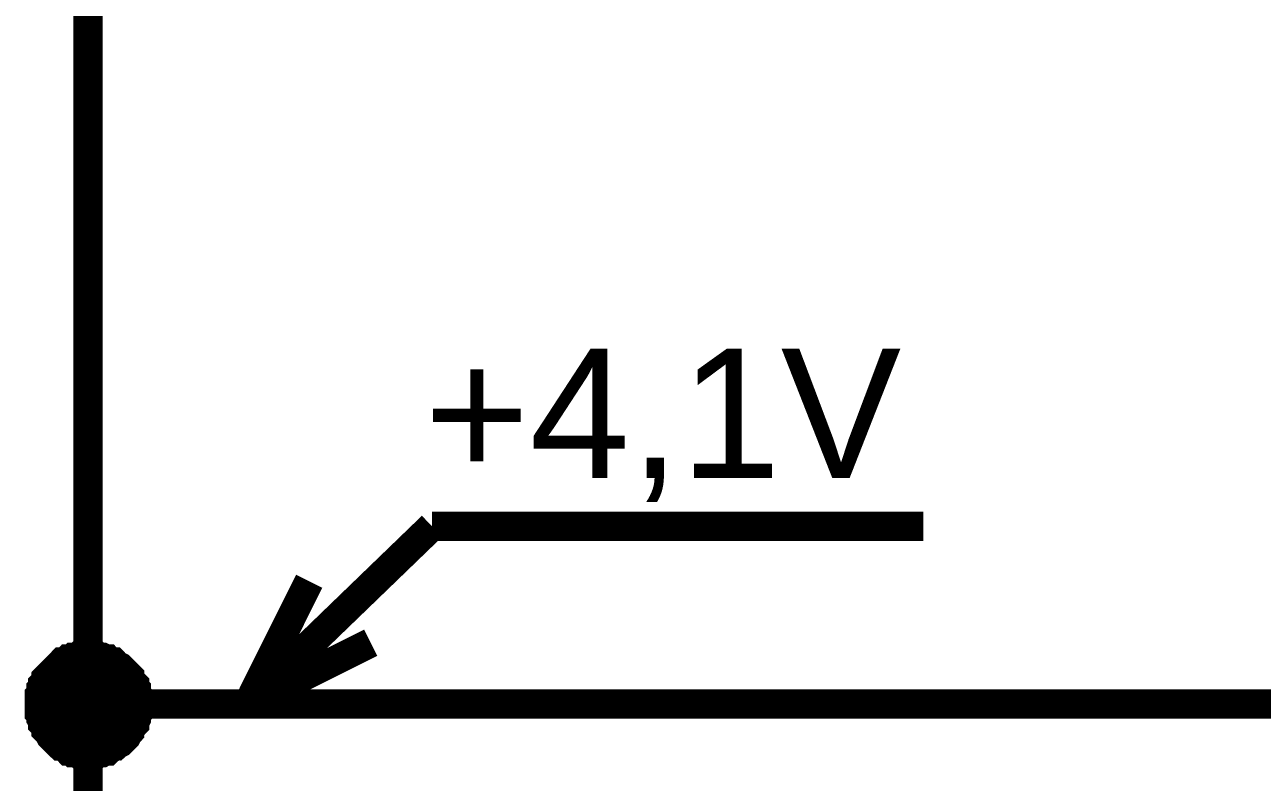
# Model space of a CAD drawing. Header units: millimetres. Extents: x -2024 to 917, y -725 to 13.
# Drawn here: x 336.49 to 349.16, y -187.09 to -179.33 of the extents above; entities that cross this region are included whole.
import ezdxf

# ---------------------------------------------------------------- set-up
doc = ezdxf.new("R2010")
doc.units = ezdxf.units.MM
doc.layers.add('Sheet', color=255, linetype='Continuous')
doc.styles.get("Standard").update_dxf_attribs({"font": 'arial.ttf'})

msp = doc.modelspace()

# ---------------------------------------------------------------- linework, layer by layer
at = {"layer": 'Sheet'}
for points, const_width in [([(337.136, -178.785), (337.136, -181.285)], 0.3), ([(337.136, -193.787), (337.136, -191.287), (337.136, -186.286), (337.136, -181.285)], 0.3), ([(338.775, -186.286), (340.661, -184.464)], 0.3), ([(340.661, -184.464), (345.693, -184.464)], 0.3), ([(338.775, -186.286), (339.403, -185.027)], 0.3), ([(338.775, -186.286), (340.032, -185.657)], 0.3), ([(336.639, -186.286), (336.639, -186.253), (336.639, -186.236), (336.639, -186.203), (336.656, -186.186), (336.656, -186.153), (336.656, -186.137), (336.673, -186.12), (336.673, -186.087), (336.689, -186.071), (336.706, -186.054), (336.706, -186.021), (336.722, -186.004), (336.739, -185.988), (336.755, -185.971), (336.772, -185.955), (336.788, -185.938), (336.805, -185.922), (336.822, -185.905), (336.838, -185.888), (336.855, -185.872), (336.871, -185.855), (336.904, -185.855), (336.921, -185.839), (336.937, -185.822), (336.97, -185.822), (336.987, -185.806), (337.004, -185.806), (337.037, -185.806), (337.053, -185.789), (337.086, -185.789), (337.103, -185.789), (337.136, -185.789)], 0.3), ([(336.639, -186.286), (336.639, -186.253), (336.639, -186.236), (336.639, -186.203), (336.656, -186.186), (336.656, -186.153), (336.656, -186.137), (336.673, -186.12), (336.673, -186.087), (336.689, -186.071), (336.706, -186.054), (336.706, -186.021), (336.722, -186.004), (336.739, -185.988), (336.755, -185.971), (336.772, -185.955), (336.788, -185.938), (336.805, -185.922), (336.822, -185.905), (336.838, -185.888), (336.855, -185.872), (336.871, -185.855), (336.904, -185.855), (336.921, -185.839), (336.937, -185.822), (336.97, -185.822), (336.987, -185.806), (337.004, -185.806), (337.037, -185.806), (337.053, -185.789), (337.086, -185.789), (337.103, -185.789), (337.136, -185.789)], 0.3), ([(336.639, -186.286), (336.639, -186.253), (336.639, -186.236), (336.639, -186.203), (336.656, -186.186), (336.656, -186.153), (336.656, -186.137), (336.673, -186.12), (336.673, -186.087), (336.689, -186.071), (336.706, -186.054), (336.706, -186.021), (336.722, -186.004), (336.739, -185.988), (336.755, -185.971), (336.772, -185.955), (336.788, -185.938), (336.805, -185.922), (336.822, -185.905), (336.838, -185.888), (336.855, -185.872), (336.871, -185.855), (336.904, -185.855), (336.921, -185.839), (336.937, -185.822), (336.97, -185.822), (336.987, -185.806), (337.004, -185.806), (337.037, -185.806), (337.053, -185.789), (337.086, -185.789), (337.103, -185.789), (337.136, -185.789)], 0.3), ([(336.639, -186.286), (336.639, -186.253), (336.639, -186.236), (336.639, -186.203), (336.656, -186.186), (336.656, -186.153), (336.656, -186.137), (336.673, -186.12), (336.673, -186.087), (336.689, -186.071), (336.706, -186.054), (336.706, -186.021), (336.722, -186.004), (336.739, -185.988), (336.755, -185.971), (336.772, -185.955), (336.788, -185.938), (336.805, -185.922), (336.822, -185.905), (336.838, -185.888), (336.855, -185.872), (336.871, -185.855), (336.904, -185.855), (336.921, -185.839), (336.937, -185.822), (336.97, -185.822), (336.987, -185.806), (337.004, -185.806), (337.037, -185.806), (337.053, -185.789), (337.086, -185.789), (337.103, -185.789), (337.136, -185.789)], 0.3), ([(337.136, -185.789), (337.136, -185.789)], 0.3), ([(337.136, -185.789), (337.169, -185.789), (337.186, -185.789), (337.219, -185.789), (337.235, -185.806), (337.268, -185.806), (337.285, -185.806), (337.318, -185.822), (337.335, -185.822), (337.351, -185.839), (337.384, -185.855), (337.401, -185.855), (337.417, -185.872), (337.434, -185.888), (337.467, -185.905), (337.484, -185.922), (337.5, -185.938), (337.517, -185.955), (337.533, -185.971), (337.55, -185.988), (337.566, -186.004), (337.566, -186.021), (337.583, -186.054), (337.599, -186.071), (337.616, -186.087), (337.616, -186.12), (337.633, -186.137), (337.633, -186.153), (337.633, -186.186), (337.649, -186.203), (337.649, -186.236), (337.649, -186.253), (337.649, -186.286)], 0.3), ([(337.136, -185.789), (337.136, -185.789)], 0.3), ([(337.136, -185.789), (337.169, -185.789), (337.186, -185.789), (337.219, -185.789), (337.235, -185.806), (337.268, -185.806), (337.285, -185.806), (337.318, -185.822), (337.335, -185.822), (337.351, -185.839), (337.384, -185.855), (337.401, -185.855), (337.417, -185.872), (337.434, -185.888), (337.467, -185.905), (337.484, -185.922), (337.5, -185.938), (337.517, -185.955), (337.533, -185.971), (337.55, -185.988), (337.566, -186.004), (337.566, -186.021), (337.583, -186.054), (337.599, -186.071), (337.616, -186.087), (337.616, -186.12), (337.633, -186.137), (337.633, -186.153), (337.633, -186.186), (337.649, -186.203), (337.649, -186.236), (337.649, -186.253), (337.649, -186.286)], 0.3), ([(337.136, -185.789), (337.136, -185.789)], 0.3), ([(337.136, -185.789), (337.169, -185.789), (337.186, -185.789), (337.219, -185.789), (337.235, -185.806), (337.268, -185.806), (337.285, -185.806), (337.318, -185.822), (337.335, -185.822), (337.351, -185.839), (337.384, -185.855), (337.401, -185.855), (337.417, -185.872), (337.434, -185.888), (337.467, -185.905), (337.484, -185.922), (337.5, -185.938), (337.517, -185.955), (337.533, -185.971), (337.55, -185.988), (337.566, -186.004), (337.566, -186.021), (337.583, -186.054), (337.599, -186.071), (337.616, -186.087), (337.616, -186.12), (337.633, -186.137), (337.633, -186.153), (337.633, -186.186), (337.649, -186.203), (337.649, -186.236), (337.649, -186.253), (337.649, -186.286)], 0.3), ([(337.136, -185.789), (337.136, -185.789)], 0.3), ([(337.136, -185.789), (337.169, -185.789), (337.186, -185.789), (337.219, -185.789), (337.235, -185.806), (337.268, -185.806), (337.285, -185.806), (337.318, -185.822), (337.335, -185.822), (337.351, -185.839), (337.384, -185.855), (337.401, -185.855), (337.417, -185.872), (337.434, -185.888), (337.467, -185.905), (337.484, -185.922), (337.5, -185.938), (337.517, -185.955), (337.533, -185.971), (337.55, -185.988), (337.566, -186.004), (337.566, -186.021), (337.583, -186.054), (337.599, -186.071), (337.616, -186.087), (337.616, -186.12), (337.633, -186.137), (337.633, -186.153), (337.633, -186.186), (337.649, -186.203), (337.649, -186.236), (337.649, -186.253), (337.649, -186.286)], 0.3), ([(336.639, -186.286), (336.639, -186.253), (336.639, -186.236), (336.639, -186.203), (336.656, -186.186), (336.656, -186.153), (336.656, -186.137), (336.673, -186.12), (336.673, -186.087), (336.689, -186.071), (336.706, -186.054), (336.706, -186.021), (336.722, -186.004), (336.739, -185.988), (336.755, -185.971), (336.772, -185.955), (336.788, -185.938), (336.805, -185.922), (336.822, -185.905), (336.838, -185.888), (336.855, -185.872), (336.871, -185.855), (336.904, -185.855), (336.921, -185.839), (336.937, -185.822), (336.97, -185.822), (336.987, -185.806), (337.004, -185.806), (337.037, -185.806), (337.053, -185.789), (337.086, -185.789), (337.103, -185.789), (337.136, -185.789)], 0.0991), ([(336.639, -186.286), (336.639, -186.253), (336.639, -186.236), (336.639, -186.203), (336.656, -186.186), (336.656, -186.153), (336.656, -186.137), (336.673, -186.12), (336.673, -186.087), (336.689, -186.071), (336.706, -186.054), (336.706, -186.021), (336.722, -186.004), (336.739, -185.988), (336.755, -185.971), (336.772, -185.955), (336.788, -185.938), (336.805, -185.922), (336.822, -185.905), (336.838, -185.888), (336.855, -185.872), (336.871, -185.855), (336.904, -185.855), (336.921, -185.839), (336.937, -185.822), (336.97, -185.822), (336.987, -185.806), (337.004, -185.806), (337.037, -185.806), (337.053, -185.789), (337.086, -185.789), (337.103, -185.789), (337.136, -185.789)], 0.0991), ([(336.639, -186.286), (336.639, -186.253), (336.639, -186.236), (336.639, -186.203), (336.656, -186.186), (336.656, -186.153), (336.656, -186.137), (336.673, -186.12), (336.673, -186.087), (336.689, -186.071), (336.706, -186.054), (336.706, -186.021), (336.722, -186.004), (336.739, -185.988), (336.755, -185.971), (336.772, -185.955), (336.788, -185.938), (336.805, -185.922), (336.822, -185.905), (336.838, -185.888), (336.855, -185.872), (336.871, -185.855), (336.904, -185.855), (336.921, -185.839), (336.937, -185.822), (336.97, -185.822), (336.987, -185.806), (337.004, -185.806), (337.037, -185.806), (337.053, -185.789), (337.086, -185.789), (337.103, -185.789), (337.136, -185.789)], 0.0991), ([(336.639, -186.286), (336.639, -186.253), (336.639, -186.236), (336.639, -186.203), (336.656, -186.186), (336.656, -186.153), (336.656, -186.137), (336.673, -186.12), (336.673, -186.087), (336.689, -186.071), (336.706, -186.054), (336.706, -186.021), (336.722, -186.004), (336.739, -185.988), (336.755, -185.971), (336.772, -185.955), (336.788, -185.938), (336.805, -185.922), (336.822, -185.905), (336.838, -185.888), (336.855, -185.872), (336.871, -185.855), (336.904, -185.855), (336.921, -185.839), (336.937, -185.822), (336.97, -185.822), (336.987, -185.806), (337.004, -185.806), (337.037, -185.806), (337.053, -185.789), (337.086, -185.789), (337.103, -185.789), (337.136, -185.789)], 0.0991), ([(337.136, -185.789), (337.136, -185.789)], 0.0991), ([(337.136, -185.789), (337.169, -185.789), (337.186, -185.789), (337.219, -185.789), (337.235, -185.806), (337.268, -185.806), (337.285, -185.806), (337.318, -185.822), (337.335, -185.822), (337.351, -185.839), (337.384, -185.855), (337.401, -185.855), (337.417, -185.872), (337.434, -185.888), (337.467, -185.905), (337.484, -185.922), (337.5, -185.938), (337.517, -185.955), (337.533, -185.971), (337.55, -185.988), (337.566, -186.004), (337.566, -186.021), (337.583, -186.054), (337.599, -186.071), (337.616, -186.087), (337.616, -186.12), (337.633, -186.137), (337.633, -186.153), (337.633, -186.186), (337.649, -186.203), (337.649, -186.236), (337.649, -186.253), (337.649, -186.286)], 0.0991), ([(337.136, -185.789), (337.136, -185.789)], 0.0991), ([(337.136, -185.789), (337.169, -185.789), (337.186, -185.789), (337.219, -185.789), (337.235, -185.806), (337.268, -185.806), (337.285, -185.806), (337.318, -185.822), (337.335, -185.822), (337.351, -185.839), (337.384, -185.855), (337.401, -185.855), (337.417, -185.872), (337.434, -185.888), (337.467, -185.905), (337.484, -185.922), (337.5, -185.938), (337.517, -185.955), (337.533, -185.971), (337.55, -185.988), (337.566, -186.004), (337.566, -186.021), (337.583, -186.054), (337.599, -186.071), (337.616, -186.087), (337.616, -186.12), (337.633, -186.137), (337.633, -186.153), (337.633, -186.186), (337.649, -186.203), (337.649, -186.236), (337.649, -186.253), (337.649, -186.286)], 0.0991), ([(337.136, -185.789), (337.136, -185.789)], 0.0991), ([(337.136, -185.789), (337.169, -185.789), (337.186, -185.789), (337.219, -185.789), (337.235, -185.806), (337.268, -185.806), (337.285, -185.806), (337.318, -185.822), (337.335, -185.822), (337.351, -185.839), (337.384, -185.855), (337.401, -185.855), (337.417, -185.872), (337.434, -185.888), (337.467, -185.905), (337.484, -185.922), (337.5, -185.938), (337.517, -185.955), (337.533, -185.971), (337.55, -185.988), (337.566, -186.004), (337.566, -186.021), (337.583, -186.054), (337.599, -186.071), (337.616, -186.087), (337.616, -186.12), (337.633, -186.137), (337.633, -186.153), (337.633, -186.186), (337.649, -186.203), (337.649, -186.236), (337.649, -186.253), (337.649, -186.286)], 0.0991), ([(337.136, -185.789), (337.136, -185.789)], 0.0991), ([(337.136, -185.789), (337.169, -185.789), (337.186, -185.789), (337.219, -185.789), (337.235, -185.806), (337.268, -185.806), (337.285, -185.806), (337.318, -185.822), (337.335, -185.822), (337.351, -185.839), (337.384, -185.855), (337.401, -185.855), (337.417, -185.872), (337.434, -185.888), (337.467, -185.905), (337.484, -185.922), (337.5, -185.938), (337.517, -185.955), (337.533, -185.971), (337.55, -185.988), (337.566, -186.004), (337.566, -186.021), (337.583, -186.054), (337.599, -186.071), (337.616, -186.087), (337.616, -186.12), (337.633, -186.137), (337.633, -186.153), (337.633, -186.186), (337.649, -186.203), (337.649, -186.236), (337.649, -186.253), (337.649, -186.286)], 0.0991), ([(337.136, -186.799), (337.103, -186.799), (337.086, -186.799), (337.053, -186.799), (337.037, -186.783), (337.004, -186.783), (336.987, -186.783), (336.97, -186.766), (336.937, -186.766), (336.921, -186.749), (336.904, -186.733), (336.871, -186.716), (336.855, -186.716), (336.838, -186.7), (336.822, -186.683), (336.805, -186.667), (336.788, -186.65), (336.772, -186.634), (336.755, -186.617), (336.739, -186.584), (336.722, -186.567), (336.706, -186.551), (336.706, -186.534), (336.689, -186.501), (336.673, -186.485), (336.673, -186.468), (336.656, -186.435), (336.656, -186.418), (336.656, -186.385), (336.639, -186.369), (336.639, -186.335), (336.639, -186.319), (336.639, -186.286)], 0.3), ([(336.639, -186.286), (336.639, -186.286)], 0.3), ([(337.136, -186.799), (337.103, -186.799), (337.086, -186.799), (337.053, -186.799), (337.037, -186.783), (337.004, -186.783), (336.987, -186.783), (336.97, -186.766), (336.937, -186.766), (336.921, -186.749), (336.904, -186.733), (336.871, -186.716), (336.855, -186.716), (336.838, -186.7), (336.822, -186.683), (336.805, -186.667), (336.788, -186.65), (336.772, -186.634), (336.755, -186.617), (336.739, -186.584), (336.722, -186.567), (336.706, -186.551), (336.706, -186.534), (336.689, -186.501), (336.673, -186.485), (336.673, -186.468), (336.656, -186.435), (336.656, -186.418), (336.656, -186.385), (336.639, -186.369), (336.639, -186.335), (336.639, -186.319), (336.639, -186.286)], 0.3), ([(336.639, -186.286), (336.639, -186.286)], 0.3), ([(337.136, -186.799), (337.103, -186.799), (337.086, -186.799), (337.053, -186.799), (337.037, -186.783), (337.004, -186.783), (336.987, -186.783), (336.97, -186.766), (336.937, -186.766), (336.921, -186.749), (336.904, -186.733), (336.871, -186.716), (336.855, -186.716), (336.838, -186.7), (336.822, -186.683), (336.805, -186.667), (336.788, -186.65), (336.772, -186.634), (336.755, -186.617), (336.739, -186.584), (336.722, -186.567), (336.706, -186.551), (336.706, -186.534), (336.689, -186.501), (336.673, -186.485), (336.673, -186.468), (336.656, -186.435), (336.656, -186.418), (336.656, -186.385), (336.639, -186.369), (336.639, -186.335), (336.639, -186.319), (336.639, -186.286)], 0.3), ([(336.639, -186.286), (336.639, -186.286)], 0.3), ([(337.136, -186.799), (337.103, -186.799), (337.086, -186.799), (337.053, -186.799), (337.037, -186.783), (337.004, -186.783), (336.987, -186.783), (336.97, -186.766), (336.937, -186.766), (336.921, -186.749), (336.904, -186.733), (336.871, -186.716), (336.855, -186.716), (336.838, -186.7), (336.822, -186.683), (336.805, -186.667), (336.788, -186.65), (336.772, -186.634), (336.755, -186.617), (336.739, -186.584), (336.722, -186.567), (336.706, -186.551), (336.706, -186.534), (336.689, -186.501), (336.673, -186.485), (336.673, -186.468), (336.656, -186.435), (336.656, -186.418), (336.656, -186.385), (336.639, -186.369), (336.639, -186.335), (336.639, -186.319), (336.639, -186.286)], 0.3), ([(336.639, -186.286), (336.639, -186.286)], 0.3), ([(337.136, -186.286), (352.131, -186.286)], 0.3), ([(337.649, -186.286), (337.649, -186.319), (337.649, -186.335), (337.649, -186.369), (337.633, -186.385), (337.633, -186.418), (337.633, -186.435), (337.616, -186.468), (337.616, -186.485), (337.599, -186.501), (337.583, -186.534), (337.566, -186.551), (337.566, -186.567), (337.55, -186.584), (337.533, -186.617), (337.517, -186.634), (337.5, -186.65), (337.484, -186.667), (337.467, -186.683), (337.434, -186.7), (337.417, -186.716), (337.401, -186.716), (337.384, -186.733), (337.351, -186.749), (337.335, -186.766), (337.318, -186.766), (337.285, -186.783), (337.268, -186.783), (337.235, -186.783), (337.219, -186.799), (337.186, -186.799), (337.169, -186.799), (337.136, -186.799)], 0.3), ([(337.649, -186.286), (337.649, -186.319), (337.649, -186.335), (337.649, -186.369), (337.633, -186.385), (337.633, -186.418), (337.633, -186.435), (337.616, -186.468), (337.616, -186.485), (337.599, -186.501), (337.583, -186.534), (337.566, -186.551), (337.566, -186.567), (337.55, -186.584), (337.533, -186.617), (337.517, -186.634), (337.5, -186.65), (337.484, -186.667), (337.467, -186.683), (337.434, -186.7), (337.417, -186.716), (337.401, -186.716), (337.384, -186.733), (337.351, -186.749), (337.335, -186.766), (337.318, -186.766), (337.285, -186.783), (337.268, -186.783), (337.235, -186.783), (337.219, -186.799), (337.186, -186.799), (337.169, -186.799), (337.136, -186.799)], 0.3), ([(337.649, -186.286), (337.649, -186.319), (337.649, -186.335), (337.649, -186.369), (337.633, -186.385), (337.633, -186.418), (337.633, -186.435), (337.616, -186.468), (337.616, -186.485), (337.599, -186.501), (337.583, -186.534), (337.566, -186.551), (337.566, -186.567), (337.55, -186.584), (337.533, -186.617), (337.517, -186.634), (337.5, -186.65), (337.484, -186.667), (337.467, -186.683), (337.434, -186.7), (337.417, -186.716), (337.401, -186.716), (337.384, -186.733), (337.351, -186.749), (337.335, -186.766), (337.318, -186.766), (337.285, -186.783), (337.268, -186.783), (337.235, -186.783), (337.219, -186.799), (337.186, -186.799), (337.169, -186.799), (337.136, -186.799)], 0.3), ([(337.649, -186.286), (337.649, -186.319), (337.649, -186.335), (337.649, -186.369), (337.633, -186.385), (337.633, -186.418), (337.633, -186.435), (337.616, -186.468), (337.616, -186.485), (337.599, -186.501), (337.583, -186.534), (337.566, -186.551), (337.566, -186.567), (337.55, -186.584), (337.533, -186.617), (337.517, -186.634), (337.5, -186.65), (337.484, -186.667), (337.467, -186.683), (337.434, -186.7), (337.417, -186.716), (337.401, -186.716), (337.384, -186.733), (337.351, -186.749), (337.335, -186.766), (337.318, -186.766), (337.285, -186.783), (337.268, -186.783), (337.235, -186.783), (337.219, -186.799), (337.186, -186.799), (337.169, -186.799), (337.136, -186.799)], 0.3), ([(337.649, -186.286), (337.649, -186.286), (337.649, -186.286), (337.649, -186.286), (337.649, -186.286), (337.649, -186.286), (337.649, -186.286), (337.649, -186.286), (337.649, -186.286), (337.649, -186.286), (337.649, -186.286), (337.649, -186.286), (337.649, -186.286), (337.649, -186.286), (337.649, -186.286), (337.649, -186.286), (337.649, -186.286), (337.649, -186.286), (337.649, -186.286), (337.649, -186.286), (337.649, -186.286), (337.649, -186.286), (337.649, -186.286), (337.649, -186.286), (337.649, -186.286), (337.649, -186.286), (337.649, -186.286), (337.649, -186.286), (337.649, -186.286), (337.649, -186.286), (337.649, -186.286), (337.649, -186.286), (337.649, -186.286)], 0.3), ([(337.649, -186.286), (337.649, -186.286)], 0.3), ([(337.649, -186.286), (337.649, -186.286), (337.649, -186.286), (337.649, -186.286), (337.649, -186.286), (337.649, -186.286), (337.649, -186.286), (337.649, -186.286), (337.649, -186.286), (337.649, -186.286), (337.649, -186.286), (337.649, -186.286), (337.649, -186.286), (337.649, -186.286), (337.649, -186.286), (337.649, -186.286), (337.649, -186.286), (337.649, -186.286), (337.649, -186.286), (337.649, -186.286), (337.649, -186.286), (337.649, -186.286), (337.649, -186.286), (337.649, -186.286), (337.649, -186.286), (337.649, -186.286), (337.649, -186.286), (337.649, -186.286), (337.649, -186.286), (337.649, -186.286), (337.649, -186.286), (337.649, -186.286), (337.649, -186.286)], 0.3), ([(337.649, -186.286), (337.649, -186.286)], 0.3), ([(337.649, -186.286), (337.649, -186.286), (337.649, -186.286), (337.649, -186.286), (337.649, -186.286), (337.649, -186.286), (337.649, -186.286), (337.649, -186.286), (337.649, -186.286), (337.649, -186.286), (337.649, -186.286), (337.649, -186.286), (337.649, -186.286), (337.649, -186.286), (337.649, -186.286), (337.649, -186.286), (337.649, -186.286), (337.649, -186.286), (337.649, -186.286), (337.649, -186.286), (337.649, -186.286), (337.649, -186.286), (337.649, -186.286), (337.649, -186.286), (337.649, -186.286), (337.649, -186.286), (337.649, -186.286), (337.649, -186.286), (337.649, -186.286), (337.649, -186.286), (337.649, -186.286), (337.649, -186.286), (337.649, -186.286)], 0.3), ([(337.649, -186.286), (337.649, -186.286)], 0.3), ([(337.649, -186.286), (337.649, -186.286), (337.649, -186.286), (337.649, -186.286), (337.649, -186.286), (337.649, -186.286), (337.649, -186.286), (337.649, -186.286), (337.649, -186.286), (337.649, -186.286), (337.649, -186.286), (337.649, -186.286), (337.649, -186.286), (337.649, -186.286), (337.649, -186.286), (337.649, -186.286), (337.649, -186.286), (337.649, -186.286), (337.649, -186.286), (337.649, -186.286), (337.649, -186.286), (337.649, -186.286), (337.649, -186.286), (337.649, -186.286), (337.649, -186.286), (337.649, -186.286), (337.649, -186.286), (337.649, -186.286), (337.649, -186.286), (337.649, -186.286), (337.649, -186.286), (337.649, -186.286), (337.649, -186.286)], 0.3), ([(337.649, -186.286), (337.649, -186.286)], 0.3), ([(337.136, -186.799), (337.103, -186.799), (337.086, -186.799), (337.053, -186.799), (337.037, -186.783), (337.004, -186.783), (336.987, -186.783), (336.97, -186.766), (336.937, -186.766), (336.921, -186.749), (336.904, -186.733), (336.871, -186.716), (336.855, -186.716), (336.838, -186.7), (336.822, -186.683), (336.805, -186.667), (336.788, -186.65), (336.772, -186.634), (336.755, -186.617), (336.739, -186.584), (336.722, -186.567), (336.706, -186.551), (336.706, -186.534), (336.689, -186.501), (336.673, -186.485), (336.673, -186.468), (336.656, -186.435), (336.656, -186.418), (336.656, -186.385), (336.639, -186.369), (336.639, -186.335), (336.639, -186.319), (336.639, -186.286)], 0.0991), ([(336.639, -186.286), (336.639, -186.286)], 0.0991), ([(337.136, -186.799), (337.103, -186.799), (337.086, -186.799), (337.053, -186.799), (337.037, -186.783), (337.004, -186.783), (336.987, -186.783), (336.97, -186.766), (336.937, -186.766), (336.921, -186.749), (336.904, -186.733), (336.871, -186.716), (336.855, -186.716), (336.838, -186.7), (336.822, -186.683), (336.805, -186.667), (336.788, -186.65), (336.772, -186.634), (336.755, -186.617), (336.739, -186.584), (336.722, -186.567), (336.706, -186.551), (336.706, -186.534), (336.689, -186.501), (336.673, -186.485), (336.673, -186.468), (336.656, -186.435), (336.656, -186.418), (336.656, -186.385), (336.639, -186.369), (336.639, -186.335), (336.639, -186.319), (336.639, -186.286)], 0.0991), ([(336.639, -186.286), (336.639, -186.286)], 0.0991), ([(337.136, -186.799), (337.103, -186.799), (337.086, -186.799), (337.053, -186.799), (337.037, -186.783), (337.004, -186.783), (336.987, -186.783), (336.97, -186.766), (336.937, -186.766), (336.921, -186.749), (336.904, -186.733), (336.871, -186.716), (336.855, -186.716), (336.838, -186.7), (336.822, -186.683), (336.805, -186.667), (336.788, -186.65), (336.772, -186.634), (336.755, -186.617), (336.739, -186.584), (336.722, -186.567), (336.706, -186.551), (336.706, -186.534), (336.689, -186.501), (336.673, -186.485), (336.673, -186.468), (336.656, -186.435), (336.656, -186.418), (336.656, -186.385), (336.639, -186.369), (336.639, -186.335), (336.639, -186.319), (336.639, -186.286)], 0.0991), ([(336.639, -186.286), (336.639, -186.286)], 0.0991), ([(337.136, -186.799), (337.103, -186.799), (337.086, -186.799), (337.053, -186.799), (337.037, -186.783), (337.004, -186.783), (336.987, -186.783), (336.97, -186.766), (336.937, -186.766), (336.921, -186.749), (336.904, -186.733), (336.871, -186.716), (336.855, -186.716), (336.838, -186.7), (336.822, -186.683), (336.805, -186.667), (336.788, -186.65), (336.772, -186.634), (336.755, -186.617), (336.739, -186.584), (336.722, -186.567), (336.706, -186.551), (336.706, -186.534), (336.689, -186.501), (336.673, -186.485), (336.673, -186.468), (336.656, -186.435), (336.656, -186.418), (336.656, -186.385), (336.639, -186.369), (336.639, -186.335), (336.639, -186.319), (336.639, -186.286)], 0.0991), ([(336.639, -186.286), (336.639, -186.286)], 0.0991), ([(337.649, -186.286), (337.649, -186.319), (337.649, -186.335), (337.649, -186.369), (337.633, -186.385), (337.633, -186.418), (337.633, -186.435), (337.616, -186.468), (337.616, -186.485), (337.599, -186.501), (337.583, -186.534), (337.566, -186.551), (337.566, -186.567), (337.55, -186.584), (337.533, -186.617), (337.517, -186.634), (337.5, -186.65), (337.484, -186.667), (337.467, -186.683), (337.434, -186.7), (337.417, -186.716), (337.401, -186.716), (337.384, -186.733), (337.351, -186.749), (337.335, -186.766), (337.318, -186.766), (337.285, -186.783), (337.268, -186.783), (337.235, -186.783), (337.219, -186.799), (337.186, -186.799), (337.169, -186.799), (337.136, -186.799)], 0.0991), ([(337.649, -186.286), (337.649, -186.319), (337.649, -186.335), (337.649, -186.369), (337.633, -186.385), (337.633, -186.418), (337.633, -186.435), (337.616, -186.468), (337.616, -186.485), (337.599, -186.501), (337.583, -186.534), (337.566, -186.551), (337.566, -186.567), (337.55, -186.584), (337.533, -186.617), (337.517, -186.634), (337.5, -186.65), (337.484, -186.667), (337.467, -186.683), (337.434, -186.7), (337.417, -186.716), (337.401, -186.716), (337.384, -186.733), (337.351, -186.749), (337.335, -186.766), (337.318, -186.766), (337.285, -186.783), (337.268, -186.783), (337.235, -186.783), (337.219, -186.799), (337.186, -186.799), (337.169, -186.799), (337.136, -186.799)], 0.0991), ([(337.649, -186.286), (337.649, -186.319), (337.649, -186.335), (337.649, -186.369), (337.633, -186.385), (337.633, -186.418), (337.633, -186.435), (337.616, -186.468), (337.616, -186.485), (337.599, -186.501), (337.583, -186.534), (337.566, -186.551), (337.566, -186.567), (337.55, -186.584), (337.533, -186.617), (337.517, -186.634), (337.5, -186.65), (337.484, -186.667), (337.467, -186.683), (337.434, -186.7), (337.417, -186.716), (337.401, -186.716), (337.384, -186.733), (337.351, -186.749), (337.335, -186.766), (337.318, -186.766), (337.285, -186.783), (337.268, -186.783), (337.235, -186.783), (337.219, -186.799), (337.186, -186.799), (337.169, -186.799), (337.136, -186.799)], 0.0991), ([(337.649, -186.286), (337.649, -186.319), (337.649, -186.335), (337.649, -186.369), (337.633, -186.385), (337.633, -186.418), (337.633, -186.435), (337.616, -186.468), (337.616, -186.485), (337.599, -186.501), (337.583, -186.534), (337.566, -186.551), (337.566, -186.567), (337.55, -186.584), (337.533, -186.617), (337.517, -186.634), (337.5, -186.65), (337.484, -186.667), (337.467, -186.683), (337.434, -186.7), (337.417, -186.716), (337.401, -186.716), (337.384, -186.733), (337.351, -186.749), (337.335, -186.766), (337.318, -186.766), (337.285, -186.783), (337.268, -186.783), (337.235, -186.783), (337.219, -186.799), (337.186, -186.799), (337.169, -186.799), (337.136, -186.799)], 0.0991), ([(337.649, -186.286), (337.649, -186.286), (337.649, -186.286), (337.649, -186.286), (337.649, -186.286), (337.649, -186.286), (337.649, -186.286), (337.649, -186.286), (337.649, -186.286), (337.649, -186.286), (337.649, -186.286), (337.649, -186.286), (337.649, -186.286), (337.649, -186.286), (337.649, -186.286), (337.649, -186.286), (337.649, -186.286), (337.649, -186.286), (337.649, -186.286), (337.649, -186.286), (337.649, -186.286), (337.649, -186.286), (337.649, -186.286), (337.649, -186.286), (337.649, -186.286), (337.649, -186.286), (337.649, -186.286), (337.649, -186.286), (337.649, -186.286), (337.649, -186.286), (337.649, -186.286), (337.649, -186.286), (337.649, -186.286)], 0.0991), ([(337.649, -186.286), (337.649, -186.286)], 0.0991), ([(337.649, -186.286), (337.649, -186.286), (337.649, -186.286), (337.649, -186.286), (337.649, -186.286), (337.649, -186.286), (337.649, -186.286), (337.649, -186.286), (337.649, -186.286), (337.649, -186.286), (337.649, -186.286), (337.649, -186.286), (337.649, -186.286), (337.649, -186.286), (337.649, -186.286), (337.649, -186.286), (337.649, -186.286), (337.649, -186.286), (337.649, -186.286), (337.649, -186.286), (337.649, -186.286), (337.649, -186.286), (337.649, -186.286), (337.649, -186.286), (337.649, -186.286), (337.649, -186.286), (337.649, -186.286), (337.649, -186.286), (337.649, -186.286), (337.649, -186.286), (337.649, -186.286), (337.649, -186.286), (337.649, -186.286)], 0.0991), ([(337.649, -186.286), (337.649, -186.286)], 0.0991), ([(337.649, -186.286), (337.649, -186.286), (337.649, -186.286), (337.649, -186.286), (337.649, -186.286), (337.649, -186.286), (337.649, -186.286), (337.649, -186.286), (337.649, -186.286), (337.649, -186.286), (337.649, -186.286), (337.649, -186.286), (337.649, -186.286), (337.649, -186.286), (337.649, -186.286), (337.649, -186.286), (337.649, -186.286), (337.649, -186.286), (337.649, -186.286), (337.649, -186.286), (337.649, -186.286), (337.649, -186.286), (337.649, -186.286), (337.649, -186.286), (337.649, -186.286), (337.649, -186.286), (337.649, -186.286), (337.649, -186.286), (337.649, -186.286), (337.649, -186.286), (337.649, -186.286), (337.649, -186.286), (337.649, -186.286)], 0.0991), ([(337.649, -186.286), (337.649, -186.286)], 0.0991), ([(337.649, -186.286), (337.649, -186.286), (337.649, -186.286), (337.649, -186.286), (337.649, -186.286), (337.649, -186.286), (337.649, -186.286), (337.649, -186.286), (337.649, -186.286), (337.649, -186.286), (337.649, -186.286), (337.649, -186.286), (337.649, -186.286), (337.649, -186.286), (337.649, -186.286), (337.649, -186.286), (337.649, -186.286), (337.649, -186.286), (337.649, -186.286), (337.649, -186.286), (337.649, -186.286), (337.649, -186.286), (337.649, -186.286), (337.649, -186.286), (337.649, -186.286), (337.649, -186.286), (337.649, -186.286), (337.649, -186.286), (337.649, -186.286), (337.649, -186.286), (337.649, -186.286), (337.649, -186.286), (337.649, -186.286)], 0.0991), ([(337.649, -186.286), (337.649, -186.286)], 0.0991)]:
    msp.add_lwpolyline(points, dxfattribs=dict(at, const_width=const_width))
at = {"layer": 'Sheet', "const_width": 0.508}
msp.add_lwpolyline([(336.835, -186.282, 1), (337.343, -186.282, 1)], format="xyb", close=True, dxfattribs=at)

# ---------------------------------------------------------------- texts
at = {"layer": 'Sheet'}
msp.add_text('+4,1V', height=1.3247, dxfattribs=at).set_placement((340.579, -183.968))

doc.saveas('drawing.dxf')
